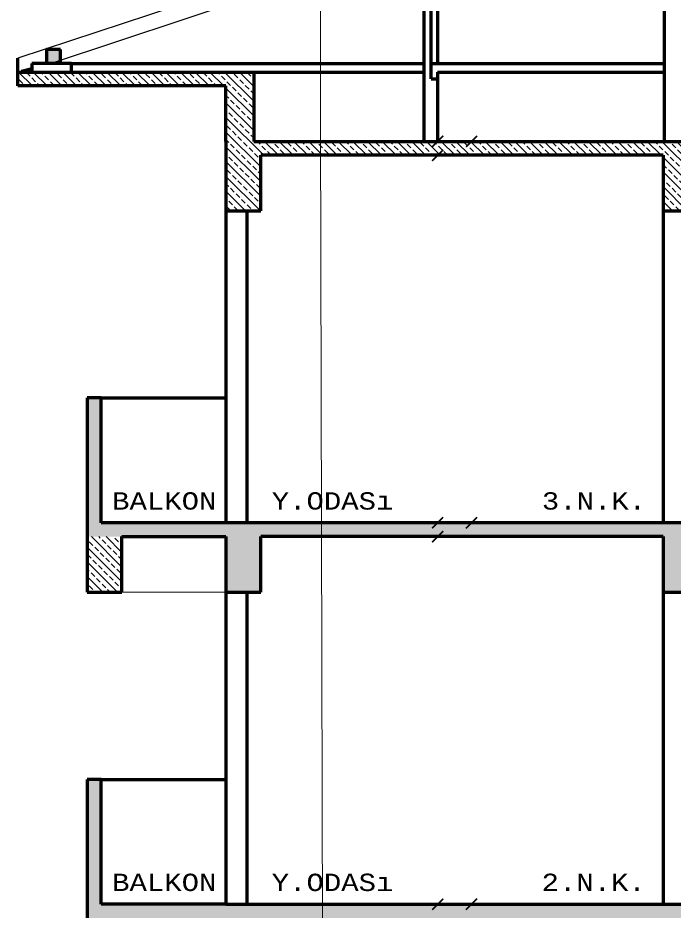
# Model space of a CAD drawing. Header units: millimetres. Extents: x 35860 to 71103, y -11298 to -8385.
# Drawn here: x 39241.9 to 39360.2, y -9425.5 to -9264.5 of the extents above; entities that cross this region are included whole.
import ezdxf
from ezdxf.enums import TextEntityAlignment as Align

# ---------------------------------------------------------------- set-up
doc = ezdxf.new("R2010")
doc.units = ezdxf.units.MM
doc.header["$MEASUREMENT"] = 0
doc.layers.get('0').update_dxf_attribs({"lineweight": 15})
for name, color, linetype, lineweight in [('02', 2, 'Continuous', 20), ('03_Yazı', 1, 'Continuous', 30), ('07', 3, 'Continuous', 70)]:
    doc.layers.add(name, color=color, linetype=linetype, lineweight=lineweight)
doc.styles.add('C', font='')
doc.styles.get('C').set_extended_font_data('Courier New Tur')
pattern_1 = [(135, (52505.0171, -6929.5944), (1.32582521, 1.32582521), []), (135, (52503.6913, -6929.5944), (1.32582521, 1.32582521), [0.9375, -0.46875])]

msp = doc.modelspace()

# ---------------------------------------------------------------- hatches: boundary and pattern name
msp.add_hatch(color=256).paths.add_polyline_path([(39247.08, -9272.7), (39247.08, -9270.2), (39249.58, -9270.2), (39249.58, -9272.7)])
h = msp.add_hatch()
h.set_pattern_fill('ANSI33', color=256, scale=7.5, style=0)
h.set_pattern_definition(pattern_1)
h.paths.add_polyline_path([(39358.16, -9289.23), (39285.66, -9289.23), (39285.66, -9299.23), (39279.41, -9299.23), (39279.41, -9286.73), (39279.41, -9276.73), (39241.91, -9276.73), (39241.91, -9274.23), (39279.41, -9274.23), (39284.41, -9274.23), (39284.41, -9286.73), (39389.41, -9286.73), (39389.41, -9289.23), (39364.41, -9289.23), (39364.41, -9299.23), (39358.16, -9299.23)])
h = msp.add_hatch()
h.set_pattern_fill('ANSI33', color=256, scale=7.5, style=0)
h.set_pattern_definition(pattern_1)
h.paths.add_polyline_path([(39358.16, -9357.98), (39285.66, -9357.98), (39285.66, -9367.98), (39279.41, -9367.98), (39279.41, -9357.98), (39254.41, -9357.98), (39254.41, -9332.98), (39256.91, -9332.98), (39256.91, -9355.48), (39279.41, -9355.48), (39389.41, -9355.48), (39389.41, -9351.18), (39395.66, -9351.18), (39395.66, -9346.89), (39401.91, -9346.89), (39401.91, -9342.59), (39408.16, -9342.59), (39408.16, -9338.3), (39414.41, -9338.3), (39414.41, -9334), (39420.66, -9334), (39420.66, -9329.71), (39426.91, -9329.71), (39426.91, -9325.41), (39433.16, -9325.41), (39438.87, -9325.41), (39438.87, -9321.12), (39455.66, -9321.12), (39455.66, -9323.62), (39455.66, -9326.12), (39450.66, -9326.12), (39450.66, -9323.62), (39444.29, -9323.62), (39438.87, -9327.91), (39433.16, -9327.91), (39389.71, -9357.98), (39364.41, -9357.98), (39364.41, -9367.98), (39358.16, -9367.98)])
h.paths.add_polyline_path([(39449.41, -9289.23), (39449.41, -9286.73), (39455.66, -9286.73), (39499.41, -9286.73), (39499.41, -9274.23), (39504.41, -9274.23), (39541.91, -9274.23), (39541.91, -9276.73), (39504.41, -9276.73), (39504.41, -9286.73), (39504.41, -9299.23), (39498.16, -9299.23), (39498.16, -9289.23), (39455.66, -9289.23), (39455.66, -9299.23), (39449.41, -9299.23)])
h.paths.add_polyline_path([(39449.41, -9357.98), (39449.41, -9355.48), (39455.66, -9355.48), (39455.66, -9365.48), (39498.16, -9365.48), (39498.16, -9355.48), (39504.41, -9355.48), (39526.91, -9355.48), (39526.91, -9332.98), (39529.41, -9332.98), (39529.41, -9357.98), (39504.41, -9357.98), (39504.41, -9367.98), (39498.16, -9367.98), (39455.66, -9367.98), (39449.41, -9367.98)])
h.paths.add_polyline_path([(39450.66, -9392.37), (39444.29, -9392.37), (39438.87, -9396.66), (39433.16, -9396.66), (39389.71, -9426.73), (39364.41, -9426.73), (39364.41, -9436.73), (39358.16, -9436.73), (39358.16, -9426.73), (39285.66, -9426.73), (39285.66, -9436.73), (39279.41, -9436.73), (39279.41, -9426.73), (39254.41, -9426.73), (39254.41, -9401.73), (39256.91, -9401.73), (39256.91, -9424.23), (39279.41, -9424.23), (39389.41, -9424.23), (39389.41, -9419.93), (39395.66, -9419.93), (39395.66, -9415.64), (39401.91, -9415.64), (39401.91, -9411.34), (39408.16, -9411.34), (39408.16, -9407.05), (39414.41, -9407.05), (39414.41, -9402.75), (39420.66, -9402.75), (39420.66, -9398.46), (39426.91, -9398.46), (39426.91, -9394.16), (39433.16, -9394.16), (39438.87, -9394.16), (39438.87, -9389.87), (39455.66, -9389.87), (39455.66, -9392.37), (39455.66, -9394.87), (39450.66, -9394.87)])
h.paths.add_polyline_path([(39449.41, -9426.73), (39449.41, -9424.23), (39455.66, -9424.23), (39455.66, -9434.23), (39498.16, -9434.23), (39498.16, -9424.23), (39504.41, -9424.23), (39526.91, -9424.23), (39526.91, -9401.73), (39529.41, -9401.73), (39529.41, -9426.73), (39504.41, -9426.73), (39504.41, -9436.73), (39498.16, -9436.73), (39455.66, -9436.73), (39449.41, -9436.73)])
h.paths.add_polyline_path([(39438.87, -9458.62), (39455.66, -9458.62), (39455.66, -9461.12), (39455.66, -9463.62), (39450.66, -9463.62), (39450.66, -9461.12), (39444.29, -9461.12), (39438.87, -9465.41), (39433.16, -9465.41), (39389.71, -9495.48), (39364.41, -9495.48), (39364.41, -9505.48), (39358.16, -9505.48), (39358.16, -9495.48), (39285.66, -9495.48), (39285.66, -9505.48), (39279.41, -9505.48), (39279.41, -9495.48), (39254.41, -9495.48), (39254.41, -9470.48), (39256.91, -9470.48), (39256.91, -9492.98), (39279.41, -9492.98), (39389.41, -9492.98), (39389.41, -9488.68), (39395.66, -9488.68), (39395.66, -9484.39), (39401.91, -9484.39), (39401.91, -9480.09), (39408.16, -9480.09), (39408.16, -9475.8), (39414.41, -9475.8), (39414.41, -9471.5), (39420.66, -9471.5), (39420.66, -9467.21), (39426.91, -9467.21), (39426.91, -9462.91), (39433.16, -9462.91), (39438.87, -9462.91)])
h.paths.add_polyline_path([(39449.41, -9495.48), (39449.41, -9492.98), (39455.66, -9492.98), (39455.66, -9502.98), (39498.16, -9502.98), (39498.16, -9492.98), (39504.41, -9492.98), (39526.91, -9492.98), (39526.91, -9470.48), (39529.41, -9470.48), (39529.41, -9495.48), (39504.41, -9495.48), (39504.41, -9505.48), (39498.16, -9505.48), (39455.66, -9505.48), (39449.41, -9505.48)])
h = msp.add_hatch()
h.set_pattern_fill('ANSI33', color=256, scale=7.5, style=0)
h.set_pattern_definition([(135, (52662.8301, -6792.0944), (1.32582521, 1.32582521), []), (135, (52661.5043, -6792.0944), (1.32582521, 1.32582521), [0.9375, -0.46875])])
h.paths.add_polyline_path([(39254.41, -9357.98), (39260.66, -9357.98), (39260.66, -9367.98), (39254.41, -9367.98)])

# ---------------------------------------------------------------- linework, layer by layer
for q in [(39296.42, -9195.59), (39297.09, -9560.16)]:
    msp.add_line((39296.42, -9283.51), q)
at = {"linetype": 'ByBlock', "const_width": 0.3}
for points in [[(39316.55, -9287.73), (39318.55, -9285.73)], [(39322.65, -9287.73), (39324.65, -9285.73)], [(39318.55, -9288.23), (39316.55, -9290.23)], [(39316.55, -9290.23), (39318.55, -9288.23)], [(39318.55, -9354.48), (39316.55, -9356.48)], [(39318.55, -9354.48), (39316.55, -9356.48)], [(39324.65, -9354.48), (39322.65, -9356.48)], [(39322.65, -9356.48), (39324.65, -9354.48)], [(39316.55, -9358.98), (39318.55, -9356.98)], [(39316.55, -9358.98), (39318.55, -9356.98)], [(39316.55, -9425.23), (39318.55, -9423.23)], [(39318.55, -9423.23), (39316.55, -9425.23)], [(39324.65, -9423.23), (39322.65, -9425.23)], [(39322.65, -9425.23), (39324.65, -9423.23)]]:
    msp.add_lwpolyline(points, dxfattribs=at)
for p in [(39317.55, -9286.73), (39323.65, -9286.73), (39323.65, -9286.73), (39317.55, -9289.23), (39317.55, -9289.23), (39317.55, -9289.23), (39317.55, -9355.48), (39317.55, -9355.48), (39317.55, -9355.48), (39323.65, -9355.48), (39323.65, -9355.48), (39323.65, -9355.48), (39317.55, -9357.98), (39317.55, -9357.98), (39317.55, -9357.98), (39317.55, -9424.23), (39317.55, -9424.23), (39317.55, -9424.23), (39323.65, -9424.23), (39323.65, -9424.23), (39323.65, -9424.23)]:
    msp.add_point(p)
at = {"layer": '02'}
msp.add_line((39279.41, -9367.98), (39260.66, -9367.98), dxfattribs=at)
at = {"layer": '03_Yazı'}
for p, q in [((39391.91, -9222.23), (39241.91, -9271.73)), ((39391.91, -9224.82), (39247.89, -9272.7))]:
    msp.add_line(p, q, dxfattribs=at)
at = {"layer": '07'}
for p, q in [((39358.41, -9286.73), (39358.41, -9235.95)), ((39316.38, -9275.46), (39316.38, -9248.53)), ((39315.05, -9250.09), (39315.05, -9272.7)), ((39317.55, -9250.09), (39317.55, -9272.7)), ((39249.58, -9270.2), (39247.08, -9270.2)), ((39247.08, -9270.2), (39247.08, -9272.7)), ((39249.58, -9272.7), (39249.58, -9270.2)), ((39241.91, -9274.23), (39241.91, -9271.73)), ((39244.42, -9273.64), (39242.56, -9274.14)), ((39251.6, -9272.7), (39244.42, -9272.7)), ((39244.42, -9272.7), (39244.42, -9274.23)), ((39251.6, -9274.23), (39251.6, -9272.7)), ((39251.6, -9272.7), (39315.05, -9272.7)), ((39315.05, -9272.7), (39315.05, -9286.73)), ((39316.38, -9272.7), (39358.41, -9272.7)), ((39241.91, -9276.73), (39241.91, -9274.23)), ((39241.91, -9274.23), (39279.41, -9274.23)), ((39279.41, -9274.23), (39284.41, -9274.23)), ((39284.41, -9274.23), (39284.41, -9286.73)), ((39284.41, -9274.23), (39315.05, -9274.23)), ((39316.38, -9275.46), (39317.55, -9275.46)), ((39317.55, -9274.23), (39317.55, -9286.73)), ((39317.55, -9274.23), (39358.41, -9274.23)), ((39279.41, -9276.73), (39241.91, -9276.73)), ((39279.41, -9286.73), (39279.41, -9276.73)), ((39279.41, -9286.73), (39279.41, -9299.23)), ((39284.41, -9286.73), (39389.41, -9286.73)), ((39285.66, -9299.23), (39285.66, -9289.23)), ((39358.16, -9289.23), (39285.66, -9289.23)), ((39358.16, -9289.23), (39358.16, -9299.23)), ((39279.41, -9299.23), (39285.66, -9299.23)), ((39279.41, -9299.23), (39279.41, -9355.48)), ((39283.16, -9299.23), (39283.16, -9355.48)), ((39358.16, -9299.23), (39364.41, -9299.23)), ((39358.16, -9299.23), (39358.16, -9355.48)), ((39256.91, -9332.98), (39254.41, -9332.98)), ((39254.41, -9332.98), (39254.41, -9357.98)), ((39256.91, -9355.48), (39256.91, -9332.98)), ((39256.91, -9332.98), (39279.41, -9332.98)), ((39279.41, -9355.48), (39256.91, -9355.48)), ((39389.41, -9355.48), (39279.41, -9355.48)), ((39254.41, -9357.98), (39254.41, -9367.98)), ((39260.66, -9357.98), (39279.41, -9357.98)), ((39260.66, -9367.98), (39260.66, -9357.98)), ((39279.41, -9357.98), (39279.41, -9367.98)), ((39285.66, -9367.98), (39285.66, -9357.98)), ((39358.16, -9357.98), (39285.66, -9357.98)), ((39358.16, -9357.98), (39358.16, -9367.98)), ((39254.41, -9367.98), (39260.66, -9367.98)), ((39279.41, -9367.98), (39285.66, -9367.98)), ((39279.41, -9367.98), (39279.41, -9424.23)), ((39283.16, -9367.98), (39283.16, -9424.23)), ((39358.16, -9367.98), (39364.41, -9367.98)), ((39358.16, -9367.98), (39358.16, -9424.23)), ((39256.91, -9401.73), (39254.41, -9401.73)), ((39254.41, -9401.73), (39254.41, -9426.73)), ((39256.91, -9424.23), (39256.91, -9401.73)), ((39256.91, -9401.73), (39279.41, -9401.73)), ((39279.41, -9424.23), (39256.91, -9424.23)), ((39279.41, -9424.23), (39389.41, -9424.23))]:
    msp.add_line(p, q, dxfattribs=at)

# ---------------------------------------------------------------- texts
at = {"layer": '03_Yazı', "style": 'C'}
for tag, p in [('BALKON', (39268.29, -9351.54)), ('Y.ODASı', (39298.61, -9351.54)), ('3.N.K.', (39345.72, -9351.54)), ('BALKON', (39268.29, -9420.29)), ('Y.ODASı', (39298.61, -9420.29)), ('2.N.K.', (39345.66, -9420.29))]:
    msp.add_attdef(tag, text='A:10.00m2', height=3.125, dxfattribs=at).set_placement(p, align=Align.MIDDLE_CENTER)

doc.saveas('drawing.dxf')
